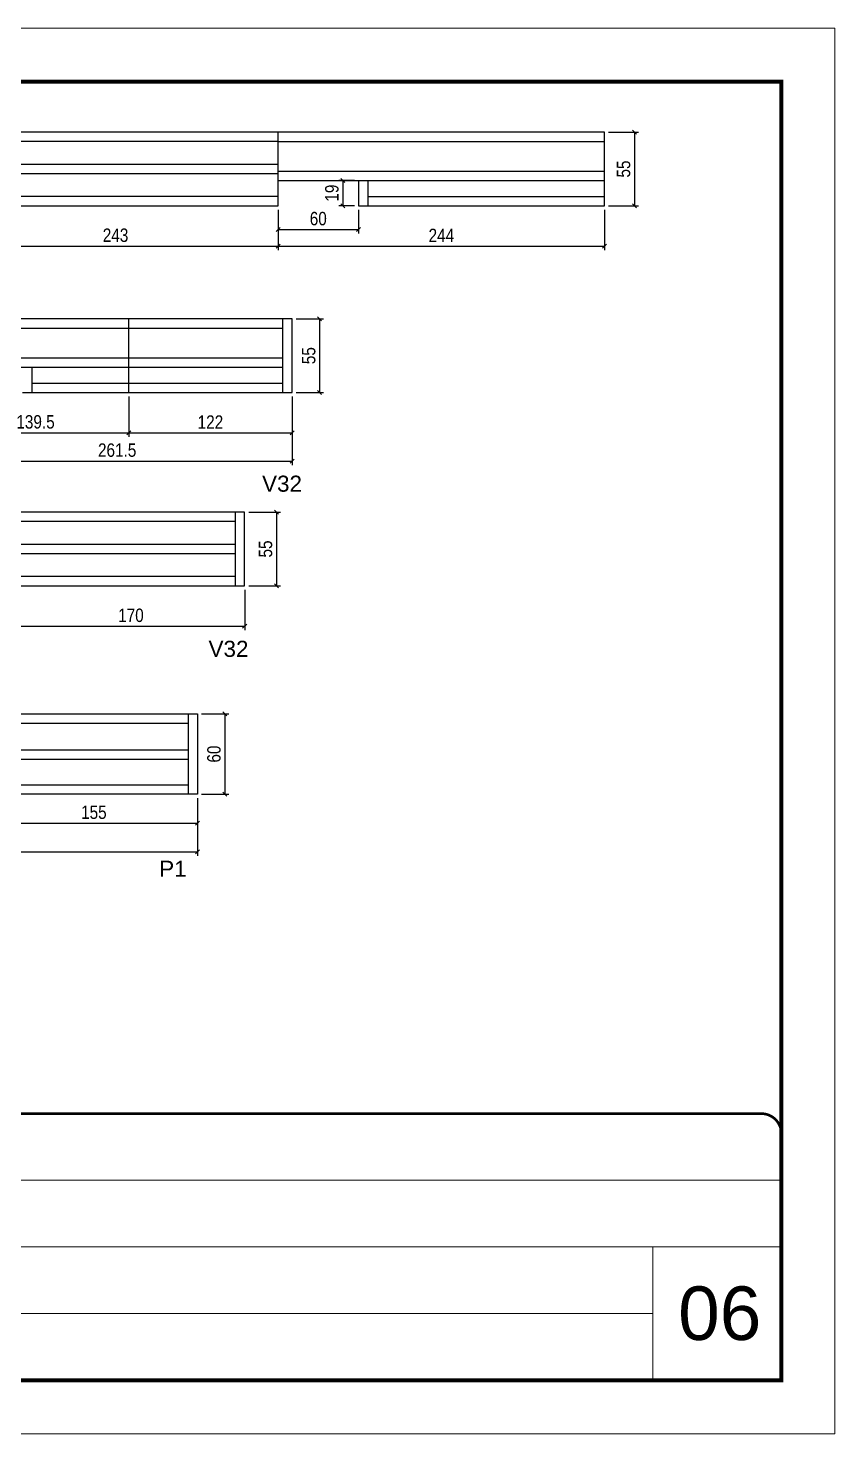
# Model space of a CAD drawing. Extents: x 1813 to 8067, y 422 to 2621.
# Drawn here: x 4294 to 4897, y 422 to 1472 of the extents above; entities that cross this region are included whole.
import ezdxf

# ---------------------------------------------------------------- set-up
doc = ezdxf.new("R2010")
doc.units = 0
doc.linetypes.add('CONTINUO', pattern=[0])
doc.linetypes.add('DASHED', pattern=[0.75, 0.5, -0.25])
for name, color, linetype in [('5', 5, 'Continuous'), ('Painéis', 200, 'Continuous'), ('SARR_2.2x7', 40, 'Continuous')]:
    doc.layers.add(name, color=color, linetype=linetype)
for name, color, linetype, lineweight in [('CARIMBO', 255, 'Continuous', 9), ('Folhas', 255, 'Continuous', 9), ('SARRAFO DE PRESSAO', 251, 'DASHED', 9)]:
    doc.layers.add(name, color=color, linetype=linetype, lineweight=lineweight)
doc.styles.add('ARIAL', font='arial.ttf')
doc.styles.add('COTA TECNICA-50', font='techl___.ttf', dxfattribs={"height": 10})
doc.styles.get("Standard").update_dxf_attribs({"font": 'arial.ttf'})
doc.dimstyles.new('COTA PAINEL-50', dxfattribs={"dimtxt": 10, "dimasz": 3, "dimexe": 3, "dimexo": 3, "dimgap": 3, "dimtad": 1, "dimdec": 1, "dimzin": 12, "dimdsep": 46, "dimtxsty": 'COTA TECNICA-50', "dimblk1": 'OBLIQUE', "dimblk2": 'OBLIQUE', "dimsah": 1, "dimcen": 0.9, "dimclrd": 4, "dimclre": 4, "dimclrt": 240, "dimadec": 1, "dimazin": 3, "dimtfac": 1, "dimtdec": 1, "dimtmove": 0, "dimatfit": 3, "dimfxl": 1, "dimtolj": 1, "dimtzin": 12, "dimarcsym": 0})

# ---------------------------------------------------------------- blocks, each defined once
blk = doc.blocks.new('9999999999')
at = {"color": 30, "linetype": 'CONTINUO'}
for p, q in [((98564.6, 34379.6), (99584, 34379.6)), ((98564.6, 34329.8), (99488, 34329.8)), ((99584, 34329.8), (99488, 34329.8)), ((99488, 34329.8), (99488, 34230.2)), ((98564.6, 34280), (99488, 34280))]:
    blk.add_line(p, q, dxfattribs=at)
at = {"color": 30, "linetype": 'CONTINUO', "const_width": 2}
blk.add_lwpolyline([(99584, 34230.2), (99584, 34414.4, 0.414214), (99569, 34429.4), (98229, 34429.4, 0.414214), (98214, 34414.4), (98214, 34245.2, 0.414214), (98229, 34230.2), (99584, 34230.2)], format="xyb", dxfattribs=at)
at = {"layer": 'Folhas'}
blk.add_lwpolyline([(98139, 34190.2), (99624, 34190.2), (99624, 35240.2), (98139, 35240.2)], close=True, dxfattribs=at)
at = {"layer": 'Folhas', "color": 30, "const_width": 3}
blk.add_lwpolyline([(98214, 34230.2), (99584, 34230.2), (99584, 35200.2), (98214, 35200.2)], close=True, dxfattribs=at)
blk = doc.blocks.new('_Oblique')
at = {"color": 0, "linetype": 'ByBlock', "lineweight": -2}
blk.add_line((-0.5, -0.5), (0.5, 0.5), dxfattribs=at)
blk = doc.blocks.new('*D53')
at = {"layer": 'Defpoints', "color": 0, "transparency": 16777216}
for p in [(3533.5, 899.8), (4420.5, 899.8), (4420.5, 856.8)]:
    blk.add_point(p, dxfattribs=at)
at = {"layer": 'Painéis', "color": 4, "lineweight": -2, "transparency": 16777216}
for p, q in [((3533.5, 896.8), (3533.5, 853.8)), ((4420.5, 896.8), (4420.5, 853.8)), ((3533.5, 856.8), (4420.5, 856.8))]:
    blk.add_line(p, q, dxfattribs=at)
at = {"layer": 'Painéis', "color": 4, "lineweight": -2, "transparency": 16777216, "xscale": 3, "yscale": 3, "zscale": 3, "rotation": 180}
blk.add_blockref('_Oblique', (3533.5, 856.8), dxfattribs=at)
at = {"layer": 'Painéis', "color": 4, "lineweight": -2, "transparency": 16777216, "xscale": 3, "yscale": 3, "zscale": 3}
blk.add_blockref('_Oblique', (4420.5, 856.8), dxfattribs=at)
at = {"layer": 'Painéis', "color": 240, "transparency": 16777216, "insert": (3977, 864.9), "char_height": 10, "attachment_point": 5, "style": 'COTA TECNICA-50'}
blk.add_mtext('\\A1;887', dxfattribs=at)
blk = doc.blocks.new('*D81')
at = {"layer": 'Defpoints', "color": 0, "transparency": 16777216}
for p in [(4265.5, 899.8), (4420.5, 899.8), (4420.5, 878.2)]:
    blk.add_point(p, dxfattribs=at)
at = {"layer": 'Painéis', "color": 4, "lineweight": -2, "transparency": 16777216}
for p, q in [((4265.5, 896.8), (4265.5, 875.2)), ((4420.5, 896.8), (4420.5, 875.2)), ((4265.5, 878.2), (4420.5, 878.2))]:
    blk.add_line(p, q, dxfattribs=at)
at = {"layer": 'Painéis', "color": 4, "lineweight": -2, "transparency": 16777216, "xscale": 3, "yscale": 3, "zscale": 3, "rotation": 180}
blk.add_blockref('_Oblique', (4265.5, 878.2), dxfattribs=at)
at = {"layer": 'Painéis', "color": 4, "lineweight": -2, "transparency": 16777216, "xscale": 3, "yscale": 3, "zscale": 3}
blk.add_blockref('_Oblique', (4420.5, 878.2), dxfattribs=at)
at = {"layer": 'Painéis', "color": 240, "transparency": 16777216, "insert": (4343, 886.3), "char_height": 10, "attachment_point": 5, "style": 'COTA TECNICA-50'}
blk.add_mtext('\\A1;155', dxfattribs=at)
blk = doc.blocks.new('*D82')
at = {"layer": 'Defpoints', "color": 0, "transparency": 16777216}
for p in [(4420.5, 959.8), (4420.5, 899.8), (4440.9, 899.8)]:
    blk.add_point(p, dxfattribs=at)
at = {"layer": 'Painéis', "color": 4, "lineweight": -2, "transparency": 16777216}
for p, q in [((4423.5, 959.8), (4443.9, 959.8)), ((4440.9, 959.8), (4440.9, 899.8)), ((4423.5, 899.8), (4443.9, 899.8))]:
    blk.add_line(p, q, dxfattribs=at)
at = {"layer": 'Painéis', "color": 4, "lineweight": -2, "transparency": 16777216, "xscale": 3, "yscale": 3, "zscale": 3}
for p, rotation in [((4440.9, 959.8), 90), ((4440.9, 899.8), 270)]:
    blk.add_blockref('_Oblique', p, dxfattribs=dict(at, rotation=rotation))
at = {"layer": 'Painéis', "color": 240, "transparency": 16777216, "insert": (4432.8, 929.8), "char_height": 10, "attachment_point": 5, "rotation": 90, "style": 'COTA TECNICA-50'}
blk.add_mtext('\\A1;60', dxfattribs=at)
blk = doc.blocks.new('*D58')
at = {"layer": 'Defpoints', "color": 0, "transparency": 16777216}
for p in [(4285.7, 1055.5), (4455.7, 1055.5), (4455.7, 1025.3)]:
    blk.add_point(p, dxfattribs=at)
at = {"layer": 'Painéis', "color": 4, "lineweight": -2, "transparency": 16777216}
for p, q in [((4285.7, 1052.5), (4285.7, 1022.3)), ((4455.7, 1052.5), (4455.7, 1022.3)), ((4285.7, 1025.3), (4455.7, 1025.3))]:
    blk.add_line(p, q, dxfattribs=at)
at = {"layer": 'Painéis', "color": 4, "lineweight": -2, "transparency": 16777216, "xscale": 3, "yscale": 3, "zscale": 3, "rotation": 180}
blk.add_blockref('_Oblique', (4285.7, 1025.3), dxfattribs=at)
at = {"layer": 'Painéis', "color": 4, "lineweight": -2, "transparency": 16777216, "xscale": 3, "yscale": 3, "zscale": 3}
blk.add_blockref('_Oblique', (4455.7, 1025.3), dxfattribs=at)
at = {"layer": 'Painéis', "color": 240, "transparency": 16777216, "insert": (4370.7, 1033.4), "char_height": 10, "attachment_point": 5, "style": 'COTA TECNICA-50'}
blk.add_mtext('\\A1;170', dxfattribs=at)
blk = doc.blocks.new('*D84')
at = {"layer": 'Defpoints', "color": 0, "transparency": 16777216}
for p in [(4455.7, 1110.5), (4455.7, 1055.5), (4479.4, 1055.5)]:
    blk.add_point(p, dxfattribs=at)
at = {"layer": 'Painéis', "color": 4, "lineweight": -2, "transparency": 16777216}
for p, q in [((4458.7, 1110.5), (4482.4, 1110.5)), ((4479.4, 1110.5), (4479.4, 1055.5)), ((4458.7, 1055.5), (4482.4, 1055.5))]:
    blk.add_line(p, q, dxfattribs=at)
at = {"layer": 'Painéis', "color": 4, "lineweight": -2, "transparency": 16777216, "xscale": 3, "yscale": 3, "zscale": 3}
for p, rotation in [((4479.4, 1110.5), 90), ((4479.4, 1055.5), 270)]:
    blk.add_blockref('_Oblique', p, dxfattribs=dict(at, rotation=rotation))
at = {"layer": 'Painéis', "color": 240, "transparency": 16777216, "insert": (4471.3, 1083), "char_height": 10, "attachment_point": 5, "rotation": 90, "style": 'COTA TECNICA-50'}
blk.add_mtext('\\A1;55', dxfattribs=at)
blk = doc.blocks.new('*D90')
at = {"layer": 'Defpoints', "color": 0, "transparency": 16777216}
for p in [(4237.7, 1339.3), (4480.7, 1339.3), (4480.7, 1309.1)]:
    blk.add_point(p, dxfattribs=at)
at = {"layer": 'Painéis', "color": 4, "lineweight": -2, "transparency": 16777216}
for p, q in [((4237.7, 1336.3), (4237.7, 1306.1)), ((4480.7, 1336.3), (4480.7, 1306.1)), ((4237.7, 1309.1), (4480.7, 1309.1))]:
    blk.add_line(p, q, dxfattribs=at)
at = {"layer": 'Painéis', "color": 4, "lineweight": -2, "transparency": 16777216, "xscale": 3, "yscale": 3, "zscale": 3, "rotation": 180}
blk.add_blockref('_Oblique', (4237.7, 1309.1), dxfattribs=at)
at = {"layer": 'Painéis', "color": 4, "lineweight": -2, "transparency": 16777216, "xscale": 3, "yscale": 3, "zscale": 3}
blk.add_blockref('_Oblique', (4480.7, 1309.1), dxfattribs=at)
at = {"layer": 'Painéis', "color": 240, "transparency": 16777216, "insert": (4359.2, 1317.3), "char_height": 10, "attachment_point": 5, "style": 'COTA TECNICA-50'}
blk.add_mtext('\\A1;243', dxfattribs=at)
blk = doc.blocks.new('*D68')
at = {"layer": 'Defpoints', "color": 0, "transparency": 16777216}
for p in [(4480.7, 1339.3), (4540.7, 1339.3), (4540.7, 1321.6)]:
    blk.add_point(p, dxfattribs=at)
at = {"layer": 'Painéis', "color": 4, "lineweight": -2, "transparency": 16777216}
for p, q in [((4480.7, 1336.3), (4480.7, 1318.6)), ((4540.7, 1336.3), (4540.7, 1318.6)), ((4480.7, 1321.6), (4540.7, 1321.6))]:
    blk.add_line(p, q, dxfattribs=at)
at = {"layer": 'Painéis', "color": 4, "lineweight": -2, "transparency": 16777216, "xscale": 3, "yscale": 3, "zscale": 3, "rotation": 180}
blk.add_blockref('_Oblique', (4480.7, 1321.6), dxfattribs=at)
at = {"layer": 'Painéis', "color": 4, "lineweight": -2, "transparency": 16777216, "xscale": 3, "yscale": 3, "zscale": 3}
blk.add_blockref('_Oblique', (4540.7, 1321.6), dxfattribs=at)
at = {"layer": 'Painéis', "color": 240, "transparency": 16777216, "insert": (4510.7, 1329.7), "char_height": 10, "attachment_point": 5, "style": 'COTA TECNICA-50'}
blk.add_mtext('\\A1;60', dxfattribs=at)
blk = doc.blocks.new('*D69')
at = {"layer": 'Defpoints', "color": 0, "transparency": 16777216}
for p in [(4540.7, 1358.3), (4529, 1339.3), (4540.7, 1339.3)]:
    blk.add_point(p, dxfattribs=at)
at = {"layer": 'Painéis', "color": 4, "lineweight": -2, "transparency": 16777216}
for p, q in [((4537.7, 1358.3), (4526, 1358.3)), ((4529, 1358.3), (4529, 1339.3)), ((4537.7, 1339.3), (4526, 1339.3))]:
    blk.add_line(p, q, dxfattribs=at)
at = {"layer": 'Painéis', "color": 4, "lineweight": -2, "transparency": 16777216, "xscale": 3, "yscale": 3, "zscale": 3}
for p, rotation in [((4529, 1358.3), 90), ((4529, 1339.3), 270)]:
    blk.add_blockref('_Oblique', p, dxfattribs=dict(at, rotation=rotation))
at = {"layer": 'Painéis', "color": 240, "transparency": 16777216, "insert": (4520.9, 1348.8), "char_height": 10, "attachment_point": 5, "rotation": 90, "style": 'COTA TECNICA-50'}
blk.add_mtext('\\A1;19', dxfattribs=at)
blk = doc.blocks.new('*D70')
at = {"layer": 'Defpoints', "color": 0, "transparency": 16777216}
for p in [(4480.7, 1339.3), (4724.7, 1339.3), (4724.7, 1309.1)]:
    blk.add_point(p, dxfattribs=at)
at = {"layer": 'Painéis', "color": 4, "lineweight": -2, "transparency": 16777216}
for p, q in [((4480.7, 1336.3), (4480.7, 1306.1)), ((4724.7, 1336.3), (4724.7, 1306.1)), ((4480.7, 1309.1), (4724.7, 1309.1))]:
    blk.add_line(p, q, dxfattribs=at)
at = {"layer": 'Painéis', "color": 4, "lineweight": -2, "transparency": 16777216, "xscale": 3, "yscale": 3, "zscale": 3, "rotation": 180}
blk.add_blockref('_Oblique', (4480.7, 1309.1), dxfattribs=at)
at = {"layer": 'Painéis', "color": 4, "lineweight": -2, "transparency": 16777216, "xscale": 3, "yscale": 3, "zscale": 3}
blk.add_blockref('_Oblique', (4724.7, 1309.1), dxfattribs=at)
at = {"layer": 'Painéis', "color": 240, "transparency": 16777216, "insert": (4602.7, 1317.2), "char_height": 10, "attachment_point": 5, "style": 'COTA TECNICA-50'}
blk.add_mtext('\\A1;244', dxfattribs=at)
blk = doc.blocks.new('*D94')
at = {"layer": 'Defpoints', "color": 0, "transparency": 16777216}
for p in [(4229.6, 1218.9), (4491.1, 1199.9), (4491.1, 1148.7)]:
    blk.add_point(p, dxfattribs=at)
at = {"layer": 'Painéis', "color": 4, "lineweight": -2, "transparency": 16777216}
for p, q in [((4229.6, 1215.9), (4229.6, 1145.7)), ((4491.1, 1196.9), (4491.1, 1145.7)), ((4229.6, 1148.7), (4491.1, 1148.7))]:
    blk.add_line(p, q, dxfattribs=at)
at = {"layer": 'Painéis', "color": 4, "lineweight": -2, "transparency": 16777216, "xscale": 3, "yscale": 3, "zscale": 3, "rotation": 180}
blk.add_blockref('_Oblique', (4229.6, 1148.7), dxfattribs=at)
at = {"layer": 'Painéis', "color": 4, "lineweight": -2, "transparency": 16777216, "xscale": 3, "yscale": 3, "zscale": 3}
blk.add_blockref('_Oblique', (4491.1, 1148.7), dxfattribs=at)
at = {"layer": 'Painéis', "color": 240, "transparency": 16777216, "insert": (4360.4, 1156.8), "char_height": 10, "attachment_point": 5, "style": 'COTA TECNICA-50'}
blk.add_mtext('\\A1;261.5', dxfattribs=at)
blk = doc.blocks.new('*D76')
at = {"layer": 'Defpoints', "color": 0, "transparency": 16777216}
for p in [(4369.1, 1199.9), (4491.1, 1199.9), (4491.1, 1169.7)]:
    blk.add_point(p, dxfattribs=at)
at = {"layer": 'Painéis', "color": 4, "lineweight": -2, "transparency": 16777216}
for p, q in [((4369.1, 1196.9), (4369.1, 1166.7)), ((4491.1, 1196.9), (4491.1, 1166.7)), ((4369.1, 1169.7), (4491.1, 1169.7))]:
    blk.add_line(p, q, dxfattribs=at)
at = {"layer": 'Painéis', "color": 4, "lineweight": -2, "transparency": 16777216, "xscale": 3, "yscale": 3, "zscale": 3, "rotation": 180}
blk.add_blockref('_Oblique', (4369.1, 1169.7), dxfattribs=at)
at = {"layer": 'Painéis', "color": 4, "lineweight": -2, "transparency": 16777216, "xscale": 3, "yscale": 3, "zscale": 3}
blk.add_blockref('_Oblique', (4491.1, 1169.7), dxfattribs=at)
at = {"layer": 'Painéis', "color": 240, "transparency": 16777216, "insert": (4430.1, 1177.8), "char_height": 10, "attachment_point": 5, "style": 'COTA TECNICA-50'}
blk.add_mtext('\\A1;122', dxfattribs=at)
blk = doc.blocks.new('*D77')
at = {"layer": 'Defpoints', "color": 0, "transparency": 16777216}
for p in [(4229.6, 1199.9), (4369.1, 1199.9), (4369.1, 1169.7)]:
    blk.add_point(p, dxfattribs=at)
at = {"layer": 'Painéis', "color": 4, "lineweight": -2, "transparency": 16777216}
for p, q in [((4229.6, 1196.9), (4229.6, 1166.7)), ((4369.1, 1196.9), (4369.1, 1166.7)), ((4229.6, 1169.7), (4369.1, 1169.7))]:
    blk.add_line(p, q, dxfattribs=at)
at = {"layer": 'Painéis', "color": 4, "lineweight": -2, "transparency": 16777216, "xscale": 3, "yscale": 3, "zscale": 3, "rotation": 180}
blk.add_blockref('_Oblique', (4229.6, 1169.7), dxfattribs=at)
at = {"layer": 'Painéis', "color": 4, "lineweight": -2, "transparency": 16777216, "xscale": 3, "yscale": 3, "zscale": 3}
blk.add_blockref('_Oblique', (4369.1, 1169.7), dxfattribs=at)
at = {"layer": 'Painéis', "color": 240, "transparency": 16777216, "insert": (4299.4, 1177.9), "char_height": 10, "attachment_point": 5, "style": 'COTA TECNICA-50'}
blk.add_mtext('\\A1;139.5', dxfattribs=at)
blk = doc.blocks.new('*D95')
at = {"layer": 'Defpoints', "color": 0, "transparency": 16777216}
for p in [(4491.1, 1254.9), (4491.1, 1199.9), (4511.7, 1199.9)]:
    blk.add_point(p, dxfattribs=at)
at = {"layer": 'Painéis', "color": 4, "lineweight": -2, "transparency": 16777216}
for p, q in [((4494.1, 1254.9), (4514.7, 1254.9)), ((4511.7, 1254.9), (4511.7, 1199.9)), ((4494.1, 1199.9), (4514.7, 1199.9))]:
    blk.add_line(p, q, dxfattribs=at)
at = {"layer": 'Painéis', "color": 4, "lineweight": -2, "transparency": 16777216, "xscale": 3, "yscale": 3, "zscale": 3}
for p, rotation in [((4511.7, 1254.9), 90), ((4511.7, 1199.9), 270)]:
    blk.add_blockref('_Oblique', p, dxfattribs=dict(at, rotation=rotation))
at = {"layer": 'Painéis', "color": 240, "transparency": 16777216, "insert": (4503.6, 1227.4), "char_height": 10, "attachment_point": 5, "rotation": 90, "style": 'COTA TECNICA-50'}
blk.add_mtext('\\A1;55', dxfattribs=at)
blk = doc.blocks.new('*D96')
at = {"layer": 'Defpoints', "color": 0, "transparency": 16777216}
for p in [(4724.7, 1394.3), (4724.7, 1339.3), (4747, 1339.3)]:
    blk.add_point(p, dxfattribs=at)
at = {"layer": 'Painéis', "color": 4, "lineweight": -2, "transparency": 16777216}
for p, q in [((4727.7, 1394.3), (4750, 1394.3)), ((4747, 1394.3), (4747, 1339.3)), ((4727.7, 1339.3), (4750, 1339.3))]:
    blk.add_line(p, q, dxfattribs=at)
at = {"layer": 'Painéis', "color": 4, "lineweight": -2, "transparency": 16777216, "xscale": 3, "yscale": 3, "zscale": 3}
for p, rotation in [((4747, 1394.3), 90), ((4747, 1339.3), 270)]:
    blk.add_blockref('_Oblique', p, dxfattribs=dict(at, rotation=rotation))
at = {"layer": 'Painéis', "color": 240, "transparency": 16777216, "insert": (4738.9, 1366.8), "char_height": 10, "attachment_point": 5, "rotation": 90, "style": 'COTA TECNICA-50'}
blk.add_mtext('\\A1;55', dxfattribs=at)

msp = doc.modelspace()

# ---------------------------------------------------------------- linework, layer by layer
at = {"layer": 'Painéis'}
for p, q in [((4724.68, 1394.27), (3527.19, 1394.27)), ((4480.68, 1339.27), (4480.68, 1394.27)), ((4724.68, 1339.27), (4724.68, 1394.27)), ((4480.68, 1358.28), (4540.68, 1358.28)), ((4540.68, 1358.28), (4540.68, 1339.28)), ((4053.68, 1339.27), (4480.68, 1339.27)), ((4540.68, 1339.28), (4724.68, 1339.27)), ((4491.1, 1254.87), (3528.1, 1254.87)), ((4369.1, 1199.86), (4369.1, 1254.87)), ((4491.1, 1199.87), (4491.1, 1254.87)), ((4289.6, 1199.87), (4491.1, 1199.87)), ((4455.68, 1110.47), (4041.68, 1110.47)), ((4455.68, 1055.47), (4455.68, 1110.47)), ((3534.18, 1055.47), (4455.68, 1055.47))]:
    msp.add_line(p, q, dxfattribs=at)
msp.add_lwpolyline([(4420.55, 959.81), (4420.55, 899.81), (3533.55, 899.81), (3533.55, 959.81)], close=True, dxfattribs=at)
at = {"layer": 'SARR_2.2x7', "linetype": 'Continuous'}
for p, q in [((4480.68, 1387.27), (4237.68, 1387.27)), ((4480.68, 1387.27), (4724.68, 1387.27)), ((4480.68, 1370.27), (4237.68, 1370.27)), ((4480.68, 1365.27), (4724.68, 1365.27)), ((4480.68, 1363.27), (4237.68, 1363.27)), ((4480.68, 1358.27), (4724.68, 1358.27)), ((4547.68, 1358.27), (4547.68, 1339.27)), ((4480.68, 1346.27), (4237.68, 1346.27)), ((4547.68, 1346.27), (4724.68, 1346.27)), ((4484.1, 1199.87), (4484.1, 1254.87)), ((4229.6, 1247.87), (4484.1, 1247.87)), ((4229.6, 1225.87), (4484.1, 1225.87)), ((4229.6, 1218.87), (4484.1, 1218.87)), ((4296.6, 1218.86), (4296.6, 1199.86)), ((4296.6, 1206.86), (4484.1, 1206.87)), ((4448.68, 1103.47), (4285.68, 1103.47)), ((4448.68, 1110.47), (4448.68, 1055.47)), ((4448.68, 1086.47), (4285.68, 1086.47)), ((4448.68, 1079.47), (4285.68, 1079.47)), ((4448.68, 1062.47), (4285.68, 1062.47)), ((4413.55, 959.81), (4413.55, 899.81)), ((4265.55, 952.81), (4413.55, 952.81)), ((4265.55, 933.06), (4413.55, 933.06)), ((4265.55, 926.06), (4413.55, 926.06)), ((4265.55, 906.81), (4413.55, 906.81))]:
    msp.add_line(p, q, dxfattribs=at)

# ---------------------------------------------------------------- block references
at = {"layer": 'SARRAFO DE PRESSAO', "color": 6, "linetype": 'ByBlock'}
msp.add_blockref('9999999999', (-94727.18, -33768.15), dxfattribs=at)

# ---------------------------------------------------------------- texts
at = {"layer": '5', "linetype": 'Continuous'}
for s, p in [('V32', (4468.71, 1125.79)), ('V32', (4428.71, 1002.42)), ('P1', (4391.85, 838.18))]:
    msp.add_text(s, height=12, rotation=359.99996, dxfattribs=at).set_placement(p)
at = {"layer": 'CARIMBO', "style": 'ARIAL'}
msp.add_text('06', height=40, dxfattribs=at).set_placement((4779.66, 492.19))

# ---------------------------------------------------------------- dimensions: what is measured, and where the dimension line sits
at = {"layer": 'Painéis'}
for base, p1, p2, picture, middle in [((4747, 1339.27), (4724.68, 1394.27), (4724.68, 1339.27), '*D96', (4738.89, 1366.77)), ((4529.02, 1339.27), (4540.68, 1358.27), (4540.68, 1339.27), '*D69', (4520.94, 1348.77)), ((4511.74, 1199.87), (4491.1, 1254.87), (4491.1, 1199.87), '*D95', (4503.63, 1227.37)), ((4479.36, 1055.47), (4455.68, 1110.47), (4455.68, 1055.47), '*D84', (4471.25, 1082.97)), ((4440.94, 899.81), (4420.55, 959.81), (4420.55, 899.81), '*D82', (4432.84, 929.81))]:
    dim = msp.add_linear_dim(base=base, p1=p1, p2=p2, angle=90, dimstyle='COTA PAINEL-50', dxfattribs=at)
    dim.commit()
    dim.dimension.update_dxf_attribs({"geometry": picture, "text_midpoint": middle})
for base, p1, p2, picture, middle in [((4480.68, 1309.11), (4237.68, 1339.27), (4480.68, 1339.27), '*D90', (4359.18, 1317.33)), ((4724.68, 1309.11), (4480.68, 1339.27), (4724.68, 1339.28), '*D70', (4602.68, 1317.18)), ((4540.68, 1321.58), (4480.68, 1339.27), (4540.68, 1339.27), '*D68', (4510.68, 1329.68)), ((4491.1, 1148.69), (4229.6, 1218.87), (4491.1, 1199.87), '*D94', (4360.35, 1156.8)), ((4369.1, 1169.7), (4229.6, 1199.88), (4369.1, 1199.86), '*D77', (4299.35, 1177.95)), ((4491.1, 1169.7), (4369.1, 1199.86), (4491.1, 1199.87), '*D76', (4430.1, 1177.76)), ((4455.68, 1025.31), (4285.68, 1055.47), (4455.68, 1055.47), '*D58', (4370.68, 1033.41)), ((4420.55, 856.81), (3533.55, 899.81), (4420.55, 899.81), '*D53', (3977.05, 864.91)), ((4420.55, 878.24), (4265.55, 899.81), (4420.55, 899.81), '*D81', (4343.05, 886.35))]:
    dim = msp.add_linear_dim(base=base, p1=p1, p2=p2, dimstyle='COTA PAINEL-50', dxfattribs=at)
    dim.commit()
    dim.dimension.update_dxf_attribs({"geometry": picture, "text_midpoint": middle})

doc.saveas('drawing.dxf')
